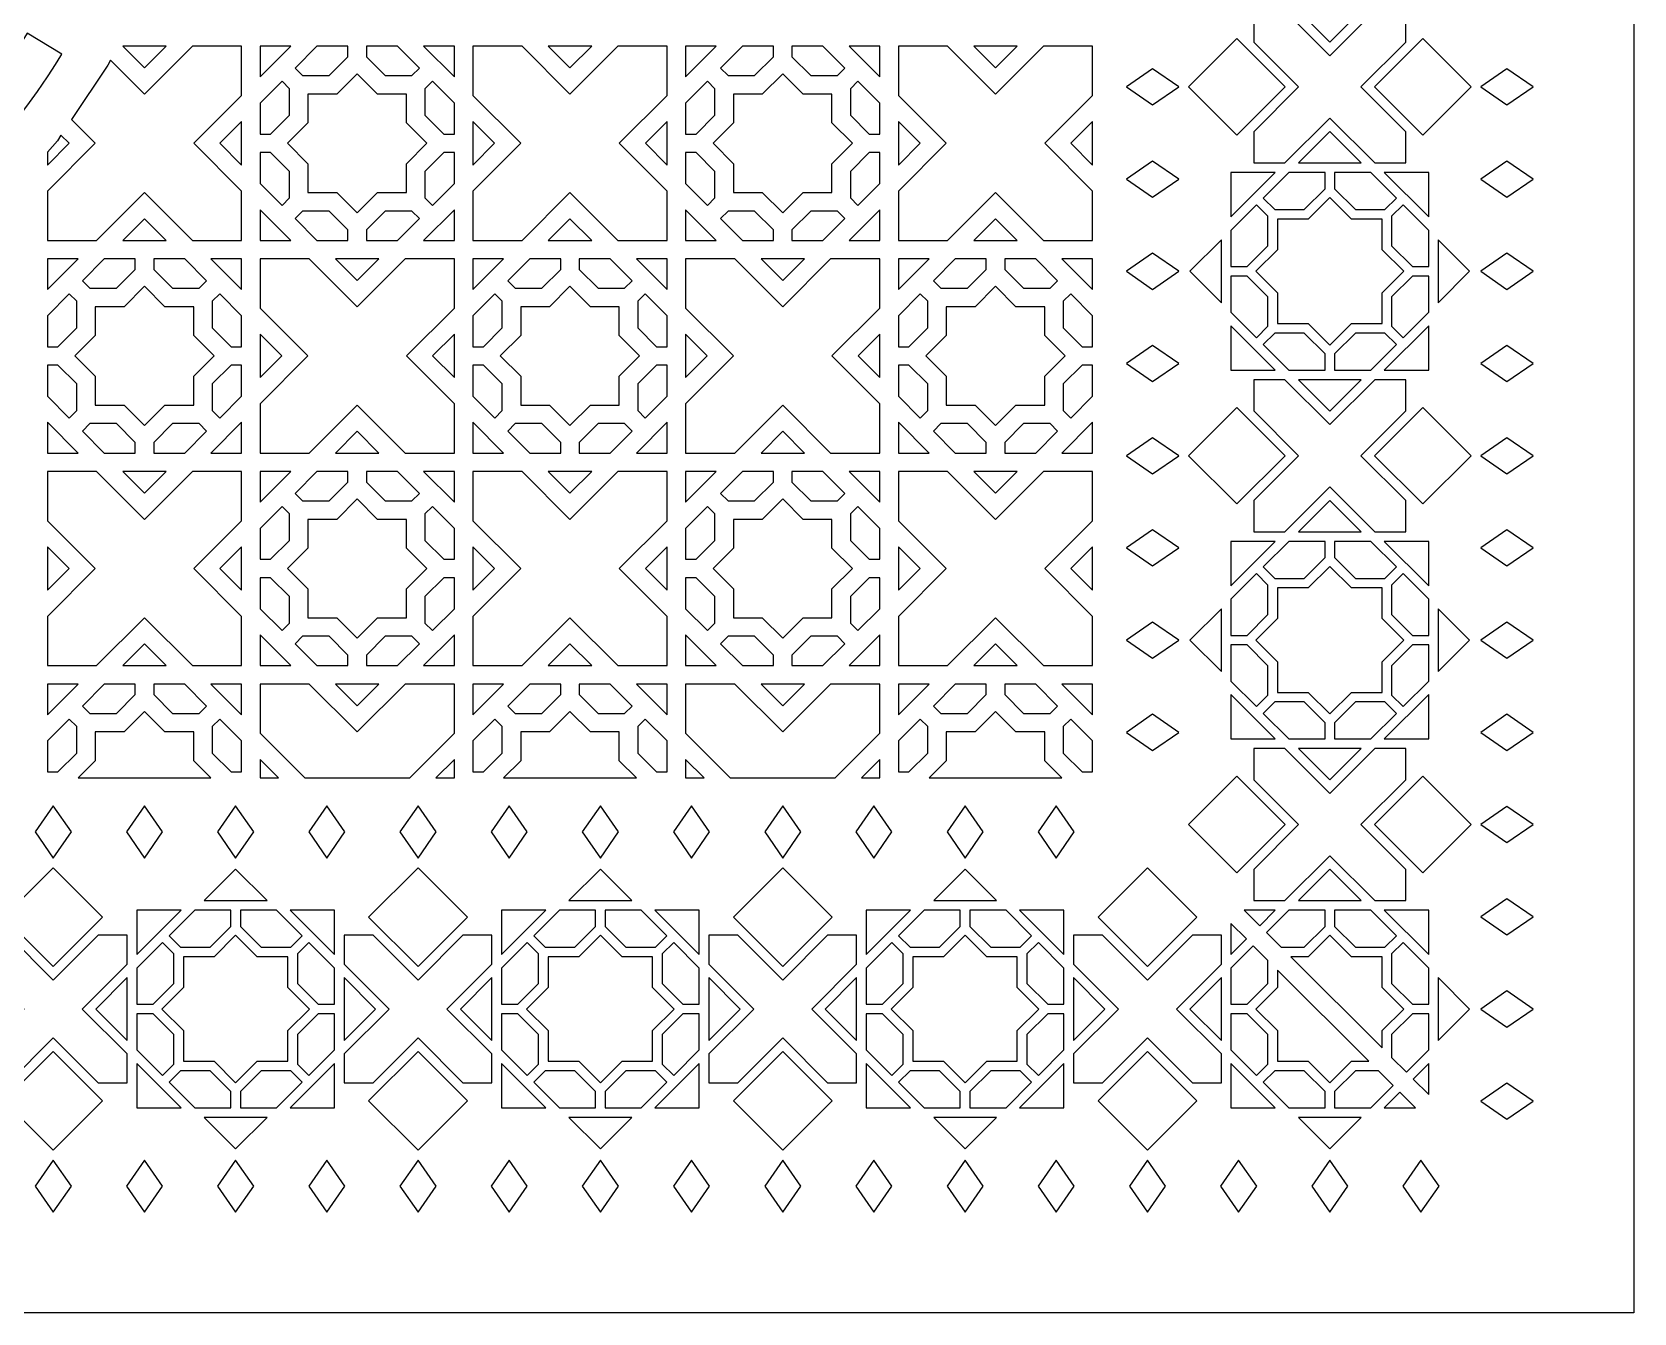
# Model space of a CAD drawing. Header units: millimetres. Extents: x 0 to 1400, y 170 to 1220.
# Drawn here: x 873 to 1400, y 170 to 592 of the extents above; entities that cross this region are included whole.
import ezdxf

# ---------------------------------------------------------------- set-up
doc = ezdxf.new("R2010")
doc.units = ezdxf.units.MM
doc.layers.add('CUT', color=1, linetype='CONTINUOUS')

msp = doc.modelspace()

# ---------------------------------------------------------------- linework, layer by layer
at = {"layer": 'CUT'}
for points in [[(0, 1220), (1400.15, 1220), (1400.15, 169.85), (0, 169.85)], [(1325.103, 598.525), (1314.856, 598.525), (1300.075, 583.743), (1285.294, 598.525), (1275.047, 598.525), (1275.047, 588.278), (1289.828, 573.496), (1275.047, 558.715), (1275.047, 548.468), (1285.294, 548.468), (1300.075, 563.249), (1314.856, 548.468), (1325.103, 548.468), (1325.103, 558.715), (1310.322, 573.496), (1325.103, 588.278)], [(1289.748, 598.525), (1300.075, 588.198), (1310.402, 598.525)], [(898.017, 580.642), (886.059, 562.745), (893.878, 554.925), (878.12, 539.166), (878.12, 522.97), (894.316, 522.97), (910.075, 538.728), (925.834, 522.97), (942.03, 522.97), (942.03, 539.166), (926.272, 554.925), (942.03, 570.684), (942.03, 586.88), (925.834, 586.88), (910.075, 571.122), (898.855, 582.341)], [(902.928, 586.88), (910.075, 579.734), (917.222, 586.88)], [(958.227, 586.88), (948.12, 586.88), (948.12, 576.773)], [(977.03, 586.88), (966.839, 586.88), (959.632, 579.674), (962.086, 577.22), (970.84, 577.22), (977.03, 583.41)], [(1000.518, 579.674), (993.311, 586.88), (983.12, 586.88), (983.12, 583.41), (989.31, 577.22), (998.064, 577.22)], [(1012.03, 576.773), (1012.03, 586.88), (1001.923, 586.88)], [(1065.834, 586.88), (1050.075, 571.122), (1034.316, 586.88), (1018.12, 586.88), (1018.12, 570.684), (1033.878, 554.925), (1018.12, 539.166), (1018.12, 522.97), (1034.316, 522.97), (1050.075, 538.728), (1065.834, 522.97), (1082.03, 522.97), (1082.03, 539.166), (1066.272, 554.925), (1082.03, 570.684), (1082.03, 586.88)], [(1042.928, 586.88), (1050.075, 579.734), (1057.222, 586.88)], [(1098.227, 586.88), (1088.12, 586.88), (1088.12, 576.773)], [(1117.03, 586.88), (1106.839, 586.88), (1099.632, 579.674), (1102.086, 577.22), (1110.84, 577.22), (1117.03, 583.41)], [(1140.518, 579.674), (1133.311, 586.88), (1123.12, 586.88), (1123.12, 583.41), (1129.31, 577.22), (1138.064, 577.22)], [(1152.03, 576.773), (1152.03, 586.88), (1141.923, 586.88)], [(1205.834, 586.88), (1190.075, 571.122), (1174.316, 586.88), (1158.12, 586.88), (1158.12, 570.684), (1173.878, 554.925), (1158.12, 539.166), (1158.12, 522.97), (1174.316, 522.97), (1190.075, 538.728), (1205.834, 522.97), (1222.03, 522.97), (1222.03, 539.166), (1206.272, 554.925), (1222.03, 570.684), (1222.03, 586.88)], [(1182.928, 586.88), (1190.075, 579.734), (1197.222, 586.88)], [(1269.487, 589.383), (1253.601, 573.496), (1269.487, 557.61), (1285.373, 573.496)], [(1330.663, 589.383), (1314.777, 573.496), (1330.663, 557.61), (1346.549, 573.496)], [(955.326, 575.368), (948.12, 568.161), (948.12, 557.97), (951.59, 557.97), (957.78, 564.16), (957.78, 572.914)], [(996.28, 561.637), (996.28, 571.13), (986.787, 571.13), (980.075, 577.843), (973.363, 571.13), (963.87, 571.13), (963.87, 561.637), (957.157, 554.925), (963.87, 548.213), (963.87, 538.72), (973.363, 538.72), (980.075, 532.007), (986.787, 538.72), (996.28, 538.72), (996.28, 548.213), (1002.993, 554.925)], [(1012.03, 557.97), (1012.03, 568.161), (1004.824, 575.368), (1002.37, 572.914), (1002.37, 564.16), (1008.56, 557.97)], [(1095.326, 575.368), (1088.12, 568.161), (1088.12, 557.97), (1091.59, 557.97), (1097.78, 564.16), (1097.78, 572.914)], [(1136.28, 561.637), (1136.28, 571.13), (1126.787, 571.13), (1120.075, 577.843), (1113.363, 571.13), (1103.87, 571.13), (1103.87, 561.637), (1097.157, 554.925), (1103.87, 548.213), (1103.87, 538.72), (1113.363, 538.72), (1120.075, 532.007), (1126.787, 538.72), (1136.28, 538.72), (1136.28, 548.213), (1142.993, 554.925)], [(1152.03, 557.97), (1152.03, 568.161), (1144.824, 575.368), (1142.37, 572.914), (1142.37, 564.16), (1148.56, 557.97)], [(1241.785, 579.435), (1233.207, 573.496), (1241.785, 567.557), (1250.363, 573.496)], [(1358.365, 579.435), (1349.787, 573.496), (1358.365, 567.557), (1366.943, 573.496)], [(942.03, 562.072), (934.884, 554.925), (942.03, 547.778)], [(1018.12, 547.778), (1025.266, 554.925), (1018.12, 562.072)], [(1082.03, 562.072), (1074.884, 554.925), (1082.03, 547.778)], [(1158.12, 547.778), (1165.266, 554.925), (1158.12, 562.072)], [(1222.03, 562.072), (1214.884, 554.925), (1222.03, 547.778)], [(1310.402, 548.468), (1300.075, 558.795), (1289.748, 548.468)], [(881.408, 555.784), (878.12, 552.035), (878.12, 547.778), (885.266, 554.925), (882.609, 557.582)], [(948.12, 551.88), (948.12, 541.689), (955.326, 534.482), (957.78, 536.936), (957.78, 545.69), (951.59, 551.88)], [(1004.824, 534.482), (1012.03, 541.689), (1012.03, 551.88), (1008.56, 551.88), (1002.37, 545.69), (1002.37, 536.936)], [(1088.12, 551.88), (1088.12, 541.689), (1095.326, 534.482), (1097.78, 536.936), (1097.78, 545.69), (1091.59, 551.88)], [(1144.824, 534.482), (1152.03, 541.689), (1152.03, 551.88), (1148.56, 551.88), (1142.37, 545.69), (1142.37, 536.936)], [(1241.785, 549.078), (1233.207, 543.139), (1241.785, 537.2), (1250.363, 543.139)], [(1358.365, 549.078), (1349.787, 543.139), (1358.365, 537.2), (1366.943, 543.139)], [(1282.144, 545.318), (1267.539, 545.318), (1267.539, 530.714)], [(1281.966, 533.118), (1291.652, 533.118), (1298.5, 539.966), (1298.5, 545.318), (1286.598, 545.318), (1278.182, 536.902)], [(1301.65, 539.966), (1308.498, 533.118), (1318.184, 533.118), (1321.968, 536.902), (1313.552, 545.318), (1301.65, 545.318)], [(1332.611, 530.714), (1332.611, 545.318), (1318.006, 545.318)], [(948.12, 533.077), (948.12, 522.97), (958.227, 522.97)], [(959.632, 530.176), (966.839, 522.97), (977.03, 522.97), (977.03, 526.44), (970.84, 532.63), (962.086, 532.63)], [(983.12, 522.97), (993.311, 522.97), (1000.518, 530.176), (998.064, 532.63), (989.31, 532.63), (983.12, 526.44)], [(1001.923, 522.97), (1012.03, 522.97), (1012.03, 533.077)], [(1088.12, 533.077), (1088.12, 522.97), (1098.227, 522.97)], [(1099.632, 530.176), (1106.839, 522.97), (1117.03, 522.97), (1117.03, 526.44), (1110.84, 532.63), (1102.086, 532.63)], [(1123.12, 522.97), (1133.311, 522.97), (1140.518, 530.176), (1138.064, 532.63), (1129.31, 532.63), (1123.12, 526.44)], [(1141.923, 522.97), (1152.03, 522.97), (1152.03, 533.077)], [(1272.891, 514.357), (1279.739, 521.206), (1279.739, 530.891), (1275.955, 534.675), (1267.539, 526.259), (1267.539, 514.357)], [(1300.075, 537.087), (1292.956, 529.968), (1282.889, 529.968), (1282.889, 519.901), (1275.77, 512.782), (1282.889, 505.663), (1282.889, 495.596), (1292.956, 495.596), (1300.075, 488.477), (1307.194, 495.596), (1317.261, 495.596), (1317.261, 505.663), (1324.38, 512.782), (1317.261, 519.901), (1317.261, 529.968), (1307.194, 529.968)], [(1320.411, 530.891), (1320.411, 521.206), (1327.259, 514.357), (1332.611, 514.357), (1332.611, 526.259), (1324.195, 534.675)], [(917.222, 522.97), (910.075, 530.116), (902.928, 522.97)], [(1057.222, 522.97), (1050.075, 530.116), (1042.928, 522.97)], [(1197.222, 522.97), (1190.075, 530.116), (1182.928, 522.97)], [(1264.389, 523.109), (1254.062, 512.782), (1264.389, 502.455)], [(1335.761, 502.455), (1346.088, 512.782), (1335.761, 523.109)], [(888.227, 516.88), (878.12, 516.88), (878.12, 506.773)], [(907.03, 516.88), (896.839, 516.88), (889.632, 509.674), (892.086, 507.22), (900.84, 507.22), (907.03, 513.41)], [(930.518, 509.674), (923.311, 516.88), (913.12, 516.88), (913.12, 513.41), (919.31, 507.22), (928.064, 507.22)], [(942.03, 506.773), (942.03, 516.88), (931.923, 516.88)], [(995.834, 516.88), (980.075, 501.122), (964.316, 516.88), (948.12, 516.88), (948.12, 500.684), (963.878, 484.925), (948.12, 469.166), (948.12, 452.97), (964.316, 452.97), (980.075, 468.728), (995.834, 452.97), (1012.03, 452.97), (1012.03, 469.166), (996.272, 484.925), (1012.03, 500.684), (1012.03, 516.88)], [(972.928, 516.88), (980.075, 509.734), (987.222, 516.88)], [(1028.227, 516.88), (1018.12, 516.88), (1018.12, 506.773)], [(1047.03, 516.88), (1036.839, 516.88), (1029.632, 509.674), (1032.086, 507.22), (1040.84, 507.22), (1047.03, 513.41)], [(1070.518, 509.674), (1063.311, 516.88), (1053.12, 516.88), (1053.12, 513.41), (1059.31, 507.22), (1068.064, 507.22)], [(1082.03, 506.773), (1082.03, 516.88), (1071.923, 516.88)], [(1135.834, 516.88), (1120.075, 501.122), (1104.316, 516.88), (1088.12, 516.88), (1088.12, 500.684), (1103.878, 484.925), (1088.12, 469.166), (1088.12, 452.97), (1104.316, 452.97), (1120.075, 468.728), (1135.834, 452.97), (1152.03, 452.97), (1152.03, 469.166), (1136.272, 484.925), (1152.03, 500.684), (1152.03, 516.88)], [(1112.928, 516.88), (1120.075, 509.734), (1127.222, 516.88)], [(1168.227, 516.88), (1158.12, 516.88), (1158.12, 506.773)], [(1187.03, 516.88), (1176.839, 516.88), (1169.632, 509.674), (1172.086, 507.22), (1180.84, 507.22), (1187.03, 513.41)], [(1210.518, 509.674), (1203.311, 516.88), (1193.12, 516.88), (1193.12, 513.41), (1199.31, 507.22), (1208.064, 507.22)], [(1222.03, 506.773), (1222.03, 516.88), (1211.923, 516.88)], [(1241.785, 518.721), (1233.207, 512.782), (1241.785, 506.843), (1250.363, 512.782)], [(1358.365, 518.721), (1349.787, 512.782), (1358.365, 506.843), (1366.943, 512.782)], [(926.28, 491.637), (926.28, 501.13), (916.787, 501.13), (910.075, 507.843), (903.363, 501.13), (893.87, 501.13), (893.87, 491.637), (887.157, 484.925), (893.87, 478.213), (893.87, 468.72), (903.363, 468.72), (910.075, 462.007), (916.787, 468.72), (926.28, 468.72), (926.28, 478.213), (932.993, 484.925)], [(1066.28, 491.637), (1066.28, 501.13), (1056.787, 501.13), (1050.075, 507.843), (1043.363, 501.13), (1033.87, 501.13), (1033.87, 491.637), (1027.157, 484.925), (1033.87, 478.213), (1033.87, 468.72), (1043.363, 468.72), (1050.075, 462.007), (1056.787, 468.72), (1066.28, 468.72), (1066.28, 478.213), (1072.993, 484.925)], [(1206.28, 491.637), (1206.28, 501.13), (1196.787, 501.13), (1190.075, 507.843), (1183.363, 501.13), (1173.87, 501.13), (1173.87, 491.637), (1167.157, 484.925), (1173.87, 478.213), (1173.87, 468.72), (1183.363, 468.72), (1190.075, 462.007), (1196.787, 468.72), (1206.28, 468.72), (1206.28, 478.213), (1212.993, 484.925)], [(1279.739, 494.674), (1279.739, 504.359), (1272.891, 511.207), (1267.539, 511.207), (1267.539, 499.305), (1275.955, 490.889)], [(1327.259, 511.207), (1320.411, 504.359), (1320.411, 494.674), (1324.195, 490.889), (1332.611, 499.305), (1332.611, 511.207)], [(885.326, 505.368), (878.12, 498.161), (878.12, 487.97), (881.59, 487.97), (887.78, 494.16), (887.78, 502.914)], [(942.03, 487.97), (942.03, 498.161), (934.824, 505.368), (932.37, 502.914), (932.37, 494.16), (938.56, 487.97)], [(1025.326, 505.368), (1018.12, 498.161), (1018.12, 487.97), (1021.59, 487.97), (1027.78, 494.16), (1027.78, 502.914)], [(1082.03, 487.97), (1082.03, 498.161), (1074.824, 505.368), (1072.37, 502.914), (1072.37, 494.16), (1078.56, 487.97)], [(1165.326, 505.368), (1158.12, 498.161), (1158.12, 487.97), (1161.59, 487.97), (1167.78, 494.16), (1167.78, 502.914)], [(1222.03, 487.97), (1222.03, 498.161), (1214.824, 505.368), (1212.37, 502.914), (1212.37, 494.16), (1218.56, 487.97)], [(948.12, 477.778), (955.266, 484.925), (948.12, 492.072)], [(1012.03, 492.072), (1004.884, 484.925), (1012.03, 477.778)], [(1088.12, 477.778), (1095.266, 484.925), (1088.12, 492.072)], [(1152.03, 492.072), (1144.884, 484.925), (1152.03, 477.778)], [(1267.539, 494.851), (1267.539, 480.246), (1282.144, 480.246)], [(1298.5, 485.598), (1291.652, 492.446), (1281.966, 492.446), (1278.182, 488.662), (1286.598, 480.246), (1298.5, 480.246)], [(1318.184, 492.446), (1308.498, 492.446), (1301.65, 485.598), (1301.65, 480.246), (1313.552, 480.246), (1321.968, 488.662)], [(1318.006, 480.246), (1332.611, 480.246), (1332.611, 494.851)], [(1241.785, 488.364), (1233.207, 482.425), (1241.785, 476.486), (1250.363, 482.425)], [(1358.365, 488.364), (1349.787, 482.425), (1358.365, 476.486), (1366.943, 482.425)], [(878.12, 481.88), (878.12, 471.689), (885.326, 464.482), (887.78, 466.936), (887.78, 475.69), (881.59, 481.88)], [(934.824, 464.482), (942.03, 471.689), (942.03, 481.88), (938.56, 481.88), (932.37, 475.69), (932.37, 466.936)], [(1018.12, 481.88), (1018.12, 471.689), (1025.326, 464.482), (1027.78, 466.936), (1027.78, 475.69), (1021.59, 481.88)], [(1074.824, 464.482), (1082.03, 471.689), (1082.03, 481.88), (1078.56, 481.88), (1072.37, 475.69), (1072.37, 466.936)], [(1158.12, 481.88), (1158.12, 471.689), (1165.326, 464.482), (1167.78, 466.936), (1167.78, 475.69), (1161.59, 481.88)], [(1214.824, 464.482), (1222.03, 471.689), (1222.03, 481.88), (1218.56, 481.88), (1212.37, 475.69), (1212.37, 466.936)], [(1325.103, 477.096), (1314.856, 477.096), (1300.075, 462.315), (1285.294, 477.096), (1275.047, 477.096), (1275.047, 466.849), (1289.828, 452.068), (1275.047, 437.286), (1275.047, 427.039), (1285.294, 427.039), (1300.075, 441.821), (1314.856, 427.039), (1325.103, 427.039), (1325.103, 437.286), (1310.322, 452.068), (1325.103, 466.849)], [(1289.748, 477.096), (1300.075, 466.769), (1310.402, 477.096)], [(1269.487, 467.954), (1253.601, 452.068), (1269.487, 436.182), (1285.373, 452.068)], [(1330.663, 467.954), (1314.777, 452.068), (1330.663, 436.182), (1346.549, 452.068)], [(878.12, 463.077), (878.12, 452.97), (888.227, 452.97)], [(889.632, 460.176), (896.839, 452.97), (907.03, 452.97), (907.03, 456.44), (900.84, 462.63), (892.086, 462.63)], [(913.12, 452.97), (923.311, 452.97), (930.518, 460.176), (928.064, 462.63), (919.31, 462.63), (913.12, 456.44)], [(931.923, 452.97), (942.03, 452.97), (942.03, 463.077)], [(987.222, 452.97), (980.075, 460.116), (972.928, 452.97)], [(1018.12, 463.077), (1018.12, 452.97), (1028.227, 452.97)], [(1029.632, 460.176), (1036.839, 452.97), (1047.03, 452.97), (1047.03, 456.44), (1040.84, 462.63), (1032.086, 462.63)], [(1053.12, 452.97), (1063.311, 452.97), (1070.518, 460.176), (1068.064, 462.63), (1059.31, 462.63), (1053.12, 456.44)], [(1071.923, 452.97), (1082.03, 452.97), (1082.03, 463.077)], [(1127.222, 452.97), (1120.075, 460.116), (1112.928, 452.97)], [(1158.12, 463.077), (1158.12, 452.97), (1168.227, 452.97)], [(1169.632, 460.176), (1176.839, 452.97), (1187.03, 452.97), (1187.03, 456.44), (1180.84, 462.63), (1172.086, 462.63)], [(1193.12, 452.97), (1203.311, 452.97), (1210.518, 460.176), (1208.064, 462.63), (1199.31, 462.63), (1193.12, 456.44)], [(1211.923, 452.97), (1222.03, 452.97), (1222.03, 463.077)], [(1241.785, 458.007), (1233.207, 452.068), (1241.785, 446.129), (1250.363, 452.068)], [(1358.365, 458.007), (1349.787, 452.068), (1358.365, 446.129), (1366.943, 452.068)], [(925.834, 446.88), (910.075, 431.122), (894.316, 446.88), (878.12, 446.88), (878.12, 430.684), (893.878, 414.925), (878.12, 399.166), (878.12, 382.97), (894.316, 382.97), (910.075, 398.728), (925.834, 382.97), (942.03, 382.97), (942.03, 399.166), (926.272, 414.925), (942.03, 430.684), (942.03, 446.88)], [(902.928, 446.88), (910.075, 439.734), (917.222, 446.88)], [(958.227, 446.88), (948.12, 446.88), (948.12, 436.773)], [(977.03, 446.88), (966.839, 446.88), (959.632, 439.674), (962.086, 437.22), (970.84, 437.22), (977.03, 443.41)], [(1000.518, 439.674), (993.311, 446.88), (983.12, 446.88), (983.12, 443.41), (989.31, 437.22), (998.064, 437.22)], [(1012.03, 436.773), (1012.03, 446.88), (1001.923, 446.88)], [(1065.834, 446.88), (1050.075, 431.122), (1034.316, 446.88), (1018.12, 446.88), (1018.12, 430.684), (1033.878, 414.925), (1018.12, 399.166), (1018.12, 382.97), (1034.316, 382.97), (1050.075, 398.728), (1065.834, 382.97), (1082.03, 382.97), (1082.03, 399.166), (1066.272, 414.925), (1082.03, 430.684), (1082.03, 446.88)], [(1042.928, 446.88), (1050.075, 439.734), (1057.222, 446.88)], [(1098.227, 446.88), (1088.12, 446.88), (1088.12, 436.773)], [(1117.03, 446.88), (1106.839, 446.88), (1099.632, 439.674), (1102.086, 437.22), (1110.84, 437.22), (1117.03, 443.41)], [(1140.518, 439.674), (1133.311, 446.88), (1123.12, 446.88), (1123.12, 443.41), (1129.31, 437.22), (1138.064, 437.22)], [(1152.03, 436.773), (1152.03, 446.88), (1141.923, 446.88)], [(1205.834, 446.88), (1190.075, 431.122), (1174.316, 446.88), (1158.12, 446.88), (1158.12, 430.684), (1173.878, 414.925), (1158.12, 399.166), (1158.12, 382.97), (1174.316, 382.97), (1190.075, 398.728), (1205.834, 382.97), (1222.03, 382.97), (1222.03, 399.166), (1206.272, 414.925), (1222.03, 430.684), (1222.03, 446.88)], [(1182.928, 446.88), (1190.075, 439.734), (1197.222, 446.88)], [(996.28, 421.637), (996.28, 431.13), (986.787, 431.13), (980.075, 437.843), (973.363, 431.13), (963.87, 431.13), (963.87, 421.637), (957.157, 414.925), (963.87, 408.213), (963.87, 398.72), (973.363, 398.72), (980.075, 392.007), (986.787, 398.72), (996.28, 398.72), (996.28, 408.213), (1002.993, 414.925)], [(1136.28, 421.637), (1136.28, 431.13), (1126.787, 431.13), (1120.075, 437.843), (1113.363, 431.13), (1103.87, 431.13), (1103.87, 421.637), (1097.157, 414.925), (1103.87, 408.213), (1103.87, 398.72), (1113.363, 398.72), (1120.075, 392.007), (1126.787, 398.72), (1136.28, 398.72), (1136.28, 408.213), (1142.993, 414.925)], [(955.326, 435.368), (948.12, 428.161), (948.12, 417.97), (951.59, 417.97), (957.78, 424.16), (957.78, 432.914)], [(1012.03, 417.97), (1012.03, 428.161), (1004.824, 435.368), (1002.37, 432.914), (1002.37, 424.16), (1008.56, 417.97)], [(1095.326, 435.368), (1088.12, 428.161), (1088.12, 417.97), (1091.59, 417.97), (1097.78, 424.16), (1097.78, 432.914)], [(1152.03, 417.97), (1152.03, 428.161), (1144.824, 435.368), (1142.37, 432.914), (1142.37, 424.16), (1148.56, 417.97)], [(1310.402, 427.039), (1300.075, 437.366), (1289.748, 427.039)], [(1241.785, 427.65), (1233.207, 421.711), (1241.785, 415.772), (1250.363, 421.711)], [(1358.365, 427.65), (1349.787, 421.711), (1358.365, 415.772), (1366.943, 421.711)], [(878.12, 407.778), (885.266, 414.925), (878.12, 422.072)], [(942.03, 422.072), (934.884, 414.925), (942.03, 407.778)], [(1018.12, 407.778), (1025.266, 414.925), (1018.12, 422.072)], [(1082.03, 422.072), (1074.884, 414.925), (1082.03, 407.778)], [(1158.12, 407.778), (1165.266, 414.925), (1158.12, 422.072)], [(1222.03, 422.072), (1214.884, 414.925), (1222.03, 407.778)], [(1282.144, 423.889), (1267.539, 423.889), (1267.539, 409.285)], [(1281.966, 411.69), (1291.652, 411.69), (1298.5, 418.538), (1298.5, 423.889), (1286.598, 423.889), (1278.182, 415.474)], [(1301.65, 418.538), (1308.498, 411.69), (1318.184, 411.69), (1321.968, 415.474), (1313.552, 423.889), (1301.65, 423.889)], [(1332.611, 409.285), (1332.611, 423.889), (1318.006, 423.889)], [(948.12, 411.88), (948.12, 401.689), (955.326, 394.482), (957.78, 396.936), (957.78, 405.69), (951.59, 411.88)], [(1004.824, 394.482), (1012.03, 401.689), (1012.03, 411.88), (1008.56, 411.88), (1002.37, 405.69), (1002.37, 396.936)], [(1088.12, 411.88), (1088.12, 401.689), (1095.326, 394.482), (1097.78, 396.936), (1097.78, 405.69), (1091.59, 411.88)], [(1144.824, 394.482), (1152.03, 401.689), (1152.03, 411.88), (1148.56, 411.88), (1142.37, 405.69), (1142.37, 396.936)], [(1272.891, 392.929), (1279.739, 399.777), (1279.739, 409.462), (1275.955, 413.246), (1267.539, 404.83), (1267.539, 392.929)], [(1300.075, 415.658), (1292.956, 408.54), (1282.889, 408.54), (1282.889, 398.472), (1275.77, 391.354), (1282.889, 384.235), (1282.889, 374.168), (1292.956, 374.168), (1300.075, 367.049), (1307.194, 374.168), (1317.261, 374.168), (1317.261, 384.235), (1324.38, 391.354), (1317.261, 398.472), (1317.261, 408.54), (1307.194, 408.54)], [(1320.411, 409.462), (1320.411, 399.777), (1327.259, 392.929), (1332.611, 392.929), (1332.611, 404.83), (1324.195, 413.246)], [(1264.389, 401.68), (1254.062, 391.354), (1264.389, 381.027)], [(1335.761, 381.027), (1346.088, 391.354), (1335.761, 401.68)], [(1241.785, 397.293), (1233.207, 391.354), (1241.785, 385.415), (1250.363, 391.354)], [(1358.365, 397.293), (1349.787, 391.354), (1358.365, 385.415), (1366.943, 391.354)], [(917.222, 382.97), (910.075, 390.116), (902.928, 382.97)], [(948.12, 393.077), (948.12, 382.97), (958.227, 382.97)], [(959.632, 390.176), (966.839, 382.97), (977.03, 382.97), (977.03, 386.44), (970.84, 392.63), (962.086, 392.63)], [(983.12, 382.97), (993.311, 382.97), (1000.518, 390.176), (998.064, 392.63), (989.31, 392.63), (983.12, 386.44)], [(1001.923, 382.97), (1012.03, 382.97), (1012.03, 393.077)], [(1057.222, 382.97), (1050.075, 390.116), (1042.928, 382.97)], [(1088.12, 393.077), (1088.12, 382.97), (1098.227, 382.97)], [(1099.632, 390.176), (1106.839, 382.97), (1117.03, 382.97), (1117.03, 386.44), (1110.84, 392.63), (1102.086, 392.63)], [(1123.12, 382.97), (1133.311, 382.97), (1140.518, 390.176), (1138.064, 392.63), (1129.31, 392.63), (1123.12, 386.44)], [(1141.923, 382.97), (1152.03, 382.97), (1152.03, 393.077)], [(1197.222, 382.97), (1190.075, 390.116), (1182.928, 382.97)], [(1279.739, 373.245), (1279.739, 382.93), (1272.891, 389.779), (1267.539, 389.779), (1267.539, 377.877), (1275.955, 369.461)], [(1327.259, 389.779), (1320.411, 382.93), (1320.411, 373.245), (1324.195, 369.461), (1332.611, 377.877), (1332.611, 389.779)], [(888.227, 376.88), (878.12, 376.88), (878.12, 366.773)], [(907.03, 376.88), (896.839, 376.88), (889.632, 369.674), (892.086, 367.22), (900.84, 367.22), (907.03, 373.41)], [(930.518, 369.674), (923.311, 376.88), (913.12, 376.88), (913.12, 373.41), (919.31, 367.22), (928.064, 367.22)], [(942.03, 366.773), (942.03, 376.88), (931.923, 376.88)], [(997.347, 346), (1012.03, 360.684), (1012.03, 376.88), (995.834, 376.88), (980.075, 361.122), (964.316, 376.88), (948.12, 376.88), (948.12, 360.684), (962.803, 346)], [(972.928, 376.88), (980.075, 369.734), (987.222, 376.88)], [(1028.227, 376.88), (1018.12, 376.88), (1018.12, 366.773)], [(1047.03, 376.88), (1036.839, 376.88), (1029.632, 369.674), (1032.086, 367.22), (1040.84, 367.22), (1047.03, 373.41)], [(1070.518, 369.674), (1063.311, 376.88), (1053.12, 376.88), (1053.12, 373.41), (1059.31, 367.22), (1068.064, 367.22)], [(1082.03, 366.773), (1082.03, 376.88), (1071.923, 376.88)], [(1137.347, 346), (1152.03, 360.684), (1152.03, 376.88), (1135.834, 376.88), (1120.075, 361.122), (1104.316, 376.88), (1088.12, 376.88), (1088.12, 360.684), (1102.803, 346)], [(1112.928, 376.88), (1120.075, 369.734), (1127.222, 376.88)], [(1168.227, 376.88), (1158.12, 376.88), (1158.12, 366.773)], [(1187.03, 376.88), (1176.839, 376.88), (1169.632, 369.674), (1172.086, 367.22), (1180.84, 367.22), (1187.03, 373.41)], [(1210.518, 369.674), (1203.311, 376.88), (1193.12, 376.88), (1193.12, 373.41), (1199.31, 367.22), (1208.064, 367.22)], [(1222.03, 366.773), (1222.03, 376.88), (1211.923, 376.88)], [(1267.539, 373.422), (1267.539, 358.818), (1282.144, 358.818)], [(1298.5, 364.169), (1291.652, 371.018), (1281.966, 371.018), (1278.182, 367.234), (1286.598, 358.818), (1298.5, 358.818)], [(1318.184, 371.018), (1308.498, 371.018), (1301.65, 364.169), (1301.65, 358.818), (1313.552, 358.818), (1321.968, 367.234)], [(1318.006, 358.818), (1332.611, 358.818), (1332.611, 373.422)], [(885.326, 365.368), (878.12, 358.161), (878.12, 347.97), (881.59, 347.97), (887.78, 354.16), (887.78, 362.914)], [(931.918, 346), (926.28, 351.637), (926.28, 361.13), (916.787, 361.13), (910.075, 367.843), (903.363, 361.13), (893.87, 361.13), (893.87, 351.637), (888.232, 346)], [(942.03, 347.97), (942.03, 358.161), (934.824, 365.368), (932.37, 362.914), (932.37, 354.16), (938.56, 347.97)], [(1025.326, 365.368), (1018.12, 358.161), (1018.12, 347.97), (1021.59, 347.97), (1027.78, 354.16), (1027.78, 362.914)], [(1071.918, 346), (1066.28, 351.637), (1066.28, 361.13), (1056.787, 361.13), (1050.075, 367.843), (1043.363, 361.13), (1033.87, 361.13), (1033.87, 351.637), (1028.232, 346)], [(1082.03, 347.97), (1082.03, 358.161), (1074.824, 365.368), (1072.37, 362.914), (1072.37, 354.16), (1078.56, 347.97)], [(1165.326, 365.368), (1158.12, 358.161), (1158.12, 347.97), (1161.59, 347.97), (1167.78, 354.16), (1167.78, 362.914)], [(1211.918, 346), (1206.28, 351.637), (1206.28, 361.13), (1196.787, 361.13), (1190.075, 367.843), (1183.363, 361.13), (1173.87, 361.13), (1173.87, 351.637), (1168.232, 346)], [(1222.03, 347.97), (1222.03, 358.161), (1214.824, 365.368), (1212.37, 362.914), (1212.37, 354.16), (1218.56, 347.97)], [(1241.785, 366.935), (1233.207, 360.996), (1241.785, 355.057), (1250.363, 360.996)], [(1358.365, 366.935), (1349.787, 360.996), (1358.365, 355.057), (1366.943, 360.996)], [(1325.103, 355.668), (1314.856, 355.668), (1300.075, 340.886), (1285.294, 355.668), (1275.047, 355.668), (1275.047, 345.421), (1289.828, 330.639), (1275.047, 315.858), (1275.047, 305.611), (1285.294, 305.611), (1300.075, 320.392), (1314.856, 305.611), (1325.103, 305.611), (1325.103, 315.858), (1310.322, 330.639), (1325.103, 345.421)], [(1289.748, 355.668), (1300.075, 345.341), (1310.402, 355.668)], [(954.191, 346), (948.12, 352.072), (948.12, 346)], [(1012.03, 346), (1012.03, 352.072), (1005.959, 346)], [(1094.191, 346), (1088.12, 352.072), (1088.12, 346)], [(1152.03, 346), (1152.03, 352.072), (1145.959, 346)], [(1269.487, 346.525), (1253.601, 330.639), (1269.487, 314.753), (1285.373, 330.639)], [(1330.663, 346.525), (1314.777, 330.639), (1330.663, 314.753), (1346.549, 330.639)], [(880.075, 319.637), (886.014, 328.215), (880.075, 336.793), (874.136, 328.215)], [(910.075, 319.637), (916.014, 328.215), (910.075, 336.793), (904.136, 328.215)], [(940.075, 319.637), (946.014, 328.215), (940.075, 336.793), (934.136, 328.215)], [(970.075, 319.637), (976.014, 328.215), (970.075, 336.793), (964.136, 328.215)], [(1000.075, 319.637), (1006.014, 328.215), (1000.075, 336.793), (994.136, 328.215)], [(1030.075, 319.637), (1036.014, 328.215), (1030.075, 336.793), (1024.136, 328.215)], [(1060.075, 319.637), (1066.014, 328.215), (1060.075, 336.793), (1054.136, 328.215)], [(1090.075, 319.637), (1096.014, 328.215), (1090.075, 336.793), (1084.136, 328.215)], [(1120.075, 319.637), (1126.014, 328.215), (1120.075, 336.793), (1114.136, 328.215)], [(1150.075, 319.637), (1156.014, 328.215), (1150.075, 336.793), (1144.136, 328.215)], [(1180.075, 319.637), (1186.014, 328.215), (1180.075, 336.793), (1174.136, 328.215)], [(1210.075, 319.637), (1216.014, 328.215), (1210.075, 336.793), (1204.136, 328.215)], [(1358.365, 336.578), (1349.787, 330.639), (1358.365, 324.7), (1366.943, 330.639)], [(880.075, 283.912), (896.318, 300.156), (880.075, 316.399), (863.832, 300.156)], [(1000.075, 283.912), (1016.318, 300.156), (1000.075, 316.399), (983.832, 300.156)], [(1120.075, 283.912), (1136.318, 300.156), (1120.075, 316.399), (1103.832, 300.156)], [(1240.075, 283.912), (1256.318, 300.156), (1240.075, 316.399), (1223.832, 300.156)], [(950.402, 305.611), (940.075, 315.938), (929.748, 305.611)], [(1070.402, 305.611), (1060.075, 315.938), (1049.748, 305.611)], [(1190.402, 305.611), (1180.075, 315.938), (1169.748, 305.611)], [(1310.402, 305.611), (1300.075, 315.938), (1289.748, 305.611)], [(1358.365, 306.221), (1349.787, 300.282), (1358.365, 294.343), (1366.943, 300.282)], [(922.144, 302.461), (907.539, 302.461), (907.539, 287.856)], [(938.5, 302.461), (926.598, 302.461), (918.182, 294.045), (921.966, 290.261), (931.652, 290.261), (938.5, 297.109)], [(961.968, 294.045), (953.552, 302.461), (941.65, 302.461), (941.65, 297.109), (948.498, 290.261), (958.184, 290.261)], [(972.611, 287.856), (972.611, 302.461), (958.006, 302.461)], [(1042.144, 302.461), (1027.539, 302.461), (1027.539, 287.856)], [(1058.5, 302.461), (1046.598, 302.461), (1038.182, 294.045), (1041.966, 290.261), (1051.652, 290.261), (1058.5, 297.109)], [(1081.968, 294.045), (1073.552, 302.461), (1061.65, 302.461), (1061.65, 297.109), (1068.498, 290.261), (1078.184, 290.261)], [(1092.611, 287.856), (1092.611, 302.461), (1078.006, 302.461)], [(1162.144, 302.461), (1147.539, 302.461), (1147.539, 287.856)], [(1178.5, 302.461), (1166.598, 302.461), (1158.182, 294.045), (1161.966, 290.261), (1171.652, 290.261), (1178.5, 297.109)], [(1201.968, 294.045), (1193.552, 302.461), (1181.65, 302.461), (1181.65, 297.109), (1188.498, 290.261), (1198.184, 290.261)], [(1212.611, 287.856), (1212.611, 302.461), (1198.006, 302.461)], [(1277.016, 297.333), (1282.144, 302.461), (1271.888, 302.461)], [(1284.088, 290.261), (1291.652, 290.261), (1298.5, 297.109), (1298.5, 302.461), (1286.598, 302.461), (1279.243, 295.106)], [(1301.65, 297.109), (1308.498, 290.261), (1318.184, 290.261), (1321.968, 294.045), (1313.552, 302.461), (1301.65, 302.461)], [(1332.611, 287.856), (1332.611, 302.461), (1318.006, 302.461)], [(1267.539, 298.112), (1267.539, 287.856), (1272.667, 292.984)], [(865.294, 245.611), (880.075, 260.392), (894.856, 245.611), (904.389, 245.611), (904.389, 255.144), (889.608, 269.925), (904.389, 284.706), (904.389, 294.239), (894.856, 294.239), (880.075, 279.458), (865.294, 294.239), (855.761, 294.239), (855.761, 284.706), (870.542, 269.925), (855.761, 255.144), (855.761, 245.611)], [(915.955, 291.818), (907.539, 283.402), (907.539, 271.5), (912.891, 271.5), (919.739, 278.348), (919.739, 288.034)], [(922.889, 262.806), (922.889, 252.739), (932.956, 252.739), (940.075, 245.62), (947.194, 252.739), (957.261, 252.739), (957.261, 262.806), (964.38, 269.925), (957.261, 277.044), (957.261, 287.111), (947.194, 287.111), (940.075, 294.23), (932.956, 287.111), (922.889, 287.111), (922.889, 277.044), (915.77, 269.925)], [(972.611, 271.5), (972.611, 283.402), (964.195, 291.818), (960.411, 288.034), (960.411, 278.348), (967.259, 271.5)], [(985.294, 245.611), (1000.075, 260.392), (1014.856, 245.611), (1024.389, 245.611), (1024.389, 255.144), (1009.608, 269.925), (1024.389, 284.706), (1024.389, 294.239), (1014.856, 294.239), (1000.075, 279.458), (985.294, 294.239), (975.761, 294.239), (975.761, 284.706), (990.542, 269.925), (975.761, 255.144), (975.761, 245.611)], [(1035.955, 291.818), (1027.539, 283.402), (1027.539, 271.5), (1032.891, 271.5), (1039.739, 278.348), (1039.739, 288.034)], [(1042.889, 262.806), (1042.889, 252.739), (1052.956, 252.739), (1060.075, 245.62), (1067.194, 252.739), (1077.261, 252.739), (1077.261, 262.806), (1084.38, 269.925), (1077.261, 277.044), (1077.261, 287.111), (1067.194, 287.111), (1060.075, 294.23), (1052.956, 287.111), (1042.889, 287.111), (1042.889, 277.044), (1035.77, 269.925)], [(1092.611, 271.5), (1092.611, 283.402), (1084.195, 291.818), (1080.411, 288.034), (1080.411, 278.348), (1087.259, 271.5)], [(1105.294, 245.611), (1120.075, 260.392), (1134.856, 245.611), (1144.389, 245.611), (1144.389, 255.144), (1129.608, 269.925), (1144.389, 284.706), (1144.389, 294.239), (1134.856, 294.239), (1120.075, 279.458), (1105.294, 294.239), (1095.761, 294.239), (1095.761, 284.706), (1110.542, 269.925), (1095.761, 255.144), (1095.761, 245.611)], [(1155.955, 291.818), (1147.539, 283.402), (1147.539, 271.5), (1152.891, 271.5), (1159.739, 278.348), (1159.739, 288.034)], [(1162.889, 262.806), (1162.889, 252.739), (1172.956, 252.739), (1180.075, 245.62), (1187.194, 252.739), (1197.261, 252.739), (1197.261, 262.806), (1204.38, 269.925), (1197.261, 277.044), (1197.261, 287.111), (1187.194, 287.111), (1180.075, 294.23), (1172.956, 287.111), (1162.889, 287.111), (1162.889, 277.044), (1155.77, 269.925)], [(1212.611, 271.5), (1212.611, 283.402), (1204.195, 291.818), (1200.411, 288.034), (1200.411, 278.348), (1207.259, 271.5)], [(1225.294, 245.611), (1240.075, 260.392), (1254.856, 245.611), (1264.389, 245.611), (1264.389, 255.144), (1249.608, 269.925), (1264.389, 284.706), (1264.389, 294.239), (1254.856, 294.239), (1240.075, 279.458), (1225.294, 294.239), (1215.761, 294.239), (1215.761, 284.706), (1230.542, 269.925), (1215.761, 255.144), (1215.761, 245.611)], [(1274.894, 290.757), (1267.539, 283.402), (1267.539, 271.5), (1272.891, 271.5), (1279.739, 278.348), (1279.739, 285.912)], [(1317.261, 257.088), (1317.261, 262.806), (1324.38, 269.925), (1317.261, 277.044), (1317.261, 287.111), (1307.194, 287.111), (1300.075, 294.23), (1292.956, 287.111), (1287.238, 287.111)], [(1320.411, 288.034), (1320.411, 278.348), (1327.259, 271.5), (1332.611, 271.5), (1332.611, 283.402), (1324.195, 291.818)], [(904.389, 280.252), (894.062, 269.925), (904.389, 259.598)], [(975.761, 259.598), (986.088, 269.925), (975.761, 280.252)], [(1024.389, 280.252), (1014.062, 269.925), (1024.389, 259.598)], [(1095.761, 259.598), (1106.088, 269.925), (1095.761, 280.252)], [(1144.389, 280.252), (1134.062, 269.925), (1144.389, 259.598)], [(1215.761, 259.598), (1226.088, 269.925), (1215.761, 280.252)], [(1264.389, 280.252), (1254.062, 269.925), (1264.389, 259.598)], [(1282.889, 282.762), (1282.889, 277.044), (1275.77, 269.925), (1282.889, 262.806), (1282.889, 252.739), (1292.956, 252.739), (1300.075, 245.62), (1307.194, 252.739), (1312.912, 252.739)], [(1335.761, 259.598), (1346.088, 269.925), (1335.761, 280.252)], [(1358.365, 275.864), (1349.787, 269.925), (1358.365, 263.986), (1366.943, 269.925)], [(907.539, 268.35), (907.539, 256.448), (915.955, 248.032), (919.739, 251.816), (919.739, 261.502), (912.891, 268.35)], [(964.195, 248.032), (972.611, 256.448), (972.611, 268.35), (967.259, 268.35), (960.411, 261.502), (960.411, 251.816)], [(1027.539, 268.35), (1027.539, 256.448), (1035.955, 248.032), (1039.739, 251.816), (1039.739, 261.502), (1032.891, 268.35)], [(1084.195, 248.032), (1092.611, 256.448), (1092.611, 268.35), (1087.259, 268.35), (1080.411, 261.502), (1080.411, 251.816)], [(1147.539, 268.35), (1147.539, 256.448), (1155.955, 248.032), (1159.739, 251.816), (1159.739, 261.502), (1152.891, 268.35)], [(1204.195, 248.032), (1212.611, 256.448), (1212.611, 268.35), (1207.259, 268.35), (1200.411, 261.502), (1200.411, 251.816)], [(1267.539, 268.35), (1267.539, 256.448), (1275.955, 248.032), (1279.739, 251.816), (1279.739, 261.502), (1272.891, 268.35)], [(1325.256, 249.093), (1332.611, 256.448), (1332.611, 268.35), (1327.259, 268.35), (1320.411, 261.502), (1320.411, 253.938)], [(880.075, 223.451), (896.318, 239.694), (880.075, 255.938), (863.832, 239.694)], [(1000.075, 223.451), (1016.318, 239.694), (1000.075, 255.938), (983.832, 239.694)], [(1120.075, 223.451), (1136.318, 239.694), (1120.075, 255.938), (1103.832, 239.694)], [(1240.075, 223.451), (1256.318, 239.694), (1240.075, 255.938), (1223.832, 239.694)], [(907.539, 251.994), (907.539, 237.389), (922.144, 237.389)], [(918.182, 245.805), (926.598, 237.389), (938.5, 237.389), (938.5, 242.741), (931.652, 249.589), (921.966, 249.589)], [(941.65, 237.389), (953.552, 237.389), (961.968, 245.805), (958.184, 249.589), (948.498, 249.589), (941.65, 242.741)], [(958.006, 237.389), (972.611, 237.389), (972.611, 251.994)], [(1027.539, 251.994), (1027.539, 237.389), (1042.144, 237.389)], [(1038.182, 245.805), (1046.598, 237.389), (1058.5, 237.389), (1058.5, 242.741), (1051.652, 249.589), (1041.966, 249.589)], [(1061.65, 237.389), (1073.552, 237.389), (1081.968, 245.805), (1078.184, 249.589), (1068.498, 249.589), (1061.65, 242.741)], [(1078.006, 237.389), (1092.611, 237.389), (1092.611, 251.994)], [(1147.539, 251.994), (1147.539, 237.389), (1162.144, 237.389)], [(1158.182, 245.805), (1166.598, 237.389), (1178.5, 237.389), (1178.5, 242.741), (1171.652, 249.589), (1161.966, 249.589)], [(1181.65, 237.389), (1193.552, 237.389), (1201.968, 245.805), (1198.184, 249.589), (1188.498, 249.589), (1181.65, 242.741)], [(1198.006, 237.389), (1212.611, 237.389), (1212.611, 251.994)], [(1267.539, 251.994), (1267.539, 237.389), (1282.144, 237.389)], [(1278.182, 245.805), (1286.598, 237.389), (1298.5, 237.389), (1298.5, 242.741), (1291.652, 249.589), (1281.966, 249.589)], [(1316.062, 249.589), (1308.498, 249.589), (1301.65, 242.741), (1301.65, 237.389), (1313.552, 237.389), (1320.907, 244.744)], [(1332.611, 241.738), (1332.611, 251.994), (1327.483, 246.866)], [(1323.134, 242.517), (1318.006, 237.389), (1328.262, 237.389)], [(1358.365, 245.507), (1349.787, 239.568), (1358.365, 233.629), (1366.943, 239.568)], [(929.748, 234.239), (940.075, 223.912), (950.402, 234.239)], [(1049.748, 234.239), (1060.075, 223.912), (1070.402, 234.239)], [(1169.748, 234.239), (1180.075, 223.912), (1190.402, 234.239)], [(1289.748, 234.239), (1300.075, 223.912), (1310.402, 234.239)], [(880.075, 203.057), (886.014, 211.635), (880.075, 220.213), (874.136, 211.635)], [(910.075, 203.057), (916.014, 211.635), (910.075, 220.213), (904.136, 211.635)], [(940.075, 203.057), (946.014, 211.635), (940.075, 220.213), (934.136, 211.635)], [(970.075, 203.057), (976.014, 211.635), (970.075, 220.213), (964.136, 211.635)], [(1000.075, 203.057), (1006.014, 211.635), (1000.075, 220.213), (994.136, 211.635)], [(1030.075, 203.057), (1036.014, 211.635), (1030.075, 220.213), (1024.136, 211.635)], [(1060.075, 203.057), (1066.014, 211.635), (1060.075, 220.213), (1054.136, 211.635)], [(1090.075, 203.057), (1096.014, 211.635), (1090.075, 220.213), (1084.136, 211.635)], [(1120.075, 203.057), (1126.014, 211.635), (1120.075, 220.213), (1114.136, 211.635)], [(1150.075, 203.057), (1156.014, 211.635), (1150.075, 220.213), (1144.136, 211.635)], [(1180.075, 203.057), (1186.014, 211.635), (1180.075, 220.213), (1174.136, 211.635)], [(1210.075, 203.057), (1216.014, 211.635), (1210.075, 220.213), (1204.136, 211.635)], [(1240.075, 203.057), (1246.014, 211.635), (1240.075, 220.213), (1234.136, 211.635)], [(1270.075, 203.057), (1276.014, 211.635), (1270.075, 220.213), (1264.136, 211.635)], [(1300.075, 203.057), (1306.014, 211.635), (1300.075, 220.213), (1294.136, 211.635)], [(1330.075, 203.057), (1336.014, 211.635), (1330.075, 220.213), (1324.136, 211.635)]]:
    msp.add_lwpolyline(points, close=True, dxfattribs=at)
msp.add_lwpolyline([(871.461, 591.21, -0.0552056), (844.614, 556.222), (854.243, 546.975, 0.0552173), (882.886, 584.303)], format="xyb", close=True, dxfattribs=at)

doc.saveas('drawing.dxf')
